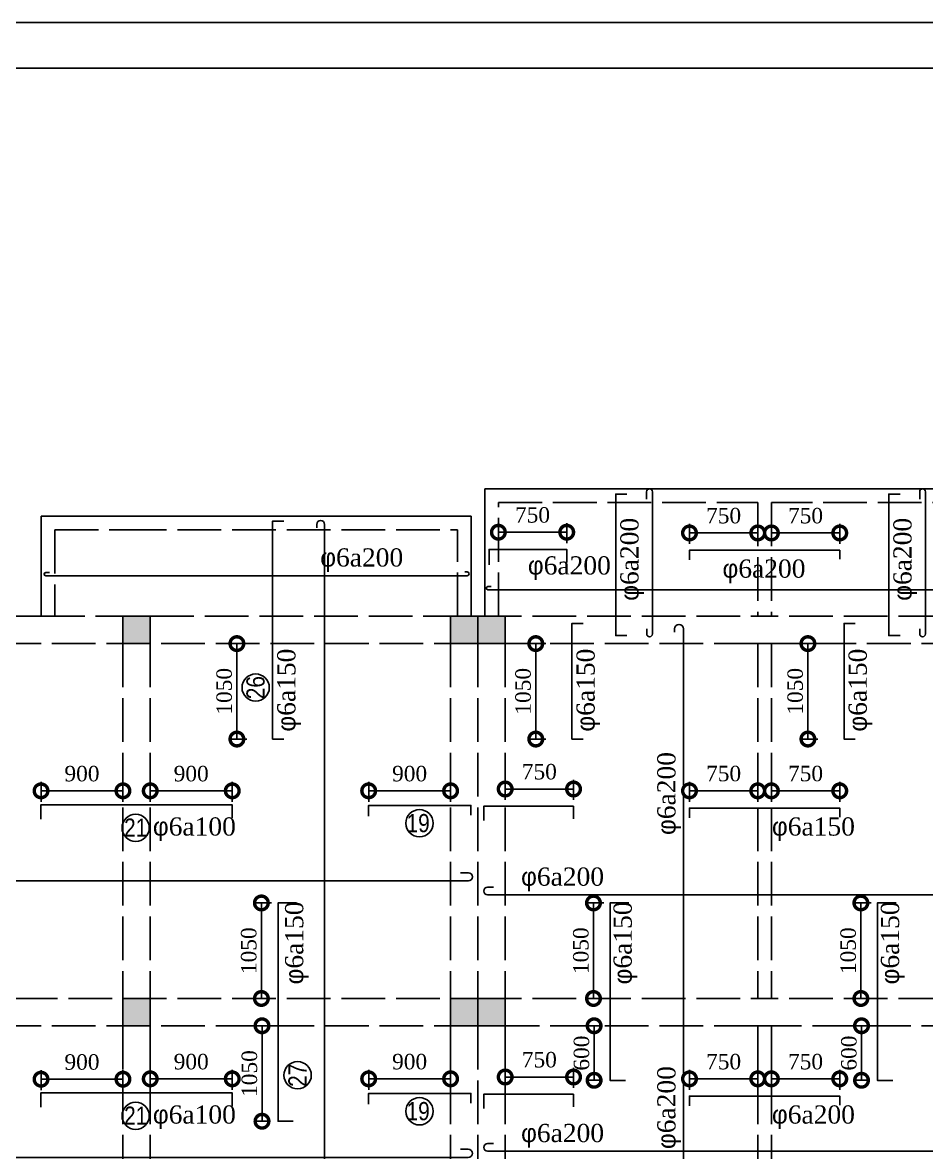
# Model space of a CAD drawing. Extents: x -105064 to -20964, y -943 to 58457.
# Drawn here: x -76599 to -66668, y 46041 to 58457 of the extents above; entities that cross this region are included whole.
import ezdxf

# ---------------------------------------------------------------- set-up
doc = ezdxf.new("R2010")
doc.units = 0
doc.header["$LTSCALE"] = 40
doc.linetypes.add('ACAD_ISO02W100', pattern=[15, 12, -3])
doc.layers.get('0').update_dxf_attribs({"linetype": 'CONTINUOUS'})
doc.layers.get('DEFPOINTS').update_dxf_attribs({"linetype": 'CONTINUOUS'})
for name, color, linetype in [('COT', 3, 'CONTINUOUS'), ('KTHUOT', 6, 'CONTINUOUS'), ('MANH', 2, 'CONTINUOUS'), ('TEXT', 7, 'CONTINUOUS'), ('THEP', 1, 'CONTINUOUS'), ('TUONG', 7, 'CONTINUOUS')]:
    doc.layers.add(name, color=color, linetype=linetype)
doc.styles.add('DIM-NEW', font='')
doc.styles.add('VNI-HELVE', font='')
doc.styles.add('VNI-TIMES', font='')
doc.styles.get('DIM-NEW').set_extended_font_data('VNI-Helve-Condense')
doc.styles.get('VNI-HELVE').set_extended_font_data('VNI-Helve')
doc.styles.get('VNI-TIMES').set_extended_font_data('VNI-Times')
doc.dimstyles.new('D1', dxfattribs={"dimscale": 0, "dimtxt": 300, "dimasz": 250, "dimexe": 250, "dimexo": 0, "dimgap": 160, "dimtad": 1, "dimdec": 0, "dimdsep": 46, "dimtxsty": 'VNI-HELVE', "dimblk1": 'ARCHTICK', "dimblk2": 'ARCHTICK', "dimsah": 1, "dimcen": 2.5, "dimclrd": 6, "dimclre": 6, "dimclrt": 6, "dimadec": 0, "dimazin": 0, "dimtfac": 1, "dimtdec": 0, "dimtmove": 0, "dimatfit": 3, "dimldrblk": 'ARCHTICK', "dimfxl": 1, "dimtolj": 1, "dimtzin": 0, "dimarcsym": 0})

# ---------------------------------------------------------------- blocks, each defined once
blk = doc.blocks.new('_DotSmall')
at = {"color": 0, "linetype": 'ByBlock', "const_width": 0.5}
blk.add_lwpolyline([(-0.0625, 0, 1), (0.0625, 0, 1)], format="xyb", close=True, dxfattribs=at)
blk = doc.blocks.new('*D49')
at = {"layer": 'DEFPOINTS', "color": 0, "linetype": 'Continuous', "transparency": 16777216}
for p in [(-74295, 50014), (-75196, 49825), (-74295, 49825)]:
    blk.add_point(p, dxfattribs=at)
at = {"layer": 'KTHUOT', "color": 9, "linetype": 'Continuous', "lineweight": -2, "transparency": 16777216}
for p, q in [((-75196, 49895), (-75196, 50114)), ((-74295, 49895), (-74295, 50114)), ((-75196, 50014), (-74295, 50014))]:
    blk.add_line(p, q, dxfattribs=at)
at = {"layer": 'KTHUOT', "color": 9, "linetype": 'Continuous', "lineweight": -2, "transparency": 16777216, "xscale": 300, "yscale": 300, "zscale": 300, "rotation": 180}
blk.add_blockref('_DotSmall', (-75196, 50014), dxfattribs=at)
at = {"layer": 'KTHUOT', "color": 9, "linetype": 'Continuous', "lineweight": -2, "transparency": 16777216, "xscale": 300, "yscale": 300, "zscale": 300}
blk.add_blockref('_DotSmall', (-74295, 50014), dxfattribs=at)
at = {"layer": 'KTHUOT', "color": 7, "linetype": 'Continuous', "transparency": 16777216, "insert": (-74746, 50202), "char_height": 170, "attachment_point": 5, "style": 'VNI-TIMES'}
blk.add_mtext('\\A1;900', dxfattribs=at)
blk = doc.blocks.new('_ARCHTICK')
at = {"color": 0, "linetype": 'ByBlock', "const_width": 0.15}
blk.add_lwpolyline([(-0.5, -0.5), (0.5, 0.5)], dxfattribs=at)
blk = doc.blocks.new('*D50')
at = {"layer": 'DEFPOINTS', "color": 0, "linetype": 'Continuous', "transparency": 16777216}
for p in [(-75496, 50014), (-76396, 49825), (-75496, 49825)]:
    blk.add_point(p, dxfattribs=at)
at = {"layer": 'KTHUOT', "color": 9, "linetype": 'Continuous', "lineweight": -2, "transparency": 16777216}
for p, q in [((-76396, 49895), (-76396, 50114)), ((-75496, 49895), (-75496, 50114)), ((-76396, 50014), (-75496, 50014))]:
    blk.add_line(p, q, dxfattribs=at)
at = {"layer": 'KTHUOT', "color": 9, "linetype": 'Continuous', "lineweight": -2, "transparency": 16777216, "xscale": 300, "yscale": 300, "zscale": 300, "rotation": 180}
blk.add_blockref('_DotSmall', (-76396, 50014), dxfattribs=at)
at = {"layer": 'KTHUOT', "color": 9, "linetype": 'Continuous', "lineweight": -2, "transparency": 16777216, "xscale": 300, "yscale": 300, "zscale": 300}
blk.add_blockref('_DotSmall', (-75496, 50014), dxfattribs=at)
at = {"layer": 'KTHUOT', "color": 7, "linetype": 'Continuous', "transparency": 16777216, "insert": (-75946, 50202), "char_height": 170, "attachment_point": 5, "style": 'VNI-TIMES'}
blk.add_mtext('\\A1;900', dxfattribs=at)
blk = doc.blocks.new('*D51')
at = {"layer": 'DEFPOINTS', "color": 0, "linetype": 'Continuous', "transparency": 16777216}
for p in [(-72796, 50014), (-72796, 49825), (-71896, 49825)]:
    blk.add_point(p, dxfattribs=at)
at = {"layer": 'KTHUOT', "color": 9, "linetype": 'Continuous', "lineweight": -2, "transparency": 16777216}
for p, q in [((-72796, 49895), (-72796, 50114)), ((-71896, 49895), (-71896, 50114)), ((-71896, 50014), (-72796, 50014))]:
    blk.add_line(p, q, dxfattribs=at)
at = {"layer": 'KTHUOT', "color": 9, "linetype": 'Continuous', "lineweight": -2, "transparency": 16777216, "xscale": 300, "yscale": 300, "zscale": 300, "rotation": 180}
blk.add_blockref('_DotSmall', (-72796, 50014), dxfattribs=at)
at = {"layer": 'KTHUOT', "color": 9, "linetype": 'Continuous', "lineweight": -2, "transparency": 16777216, "xscale": 300, "yscale": 300, "zscale": 300}
blk.add_blockref('_DotSmall', (-71896, 50014), dxfattribs=at)
at = {"layer": 'KTHUOT', "color": 7, "linetype": 'Continuous', "transparency": 16777216, "insert": (-72346, 50202), "char_height": 170, "attachment_point": 5, "style": 'VNI-TIMES'}
blk.add_mtext('\\A1;900', dxfattribs=at)
blk = doc.blocks.new('*D52')
at = {"layer": 'DEFPOINTS', "color": 0, "linetype": 'Continuous', "transparency": 16777216}
for p in [(-71296, 50034), (-71296, 49845), (-70545, 49845)]:
    blk.add_point(p, dxfattribs=at)
at = {"layer": 'KTHUOT', "color": 9, "linetype": 'Continuous', "lineweight": -2, "transparency": 16777216}
for p, q in [((-71296, 49915), (-71296, 50134)), ((-70545, 49915), (-70545, 50134)), ((-70545, 50034), (-71296, 50034))]:
    blk.add_line(p, q, dxfattribs=at)
at = {"layer": 'KTHUOT', "color": 9, "linetype": 'Continuous', "lineweight": -2, "transparency": 16777216, "xscale": 300, "yscale": 300, "zscale": 300, "rotation": 180}
blk.add_blockref('_DotSmall', (-71296, 50034), dxfattribs=at)
at = {"layer": 'KTHUOT', "color": 9, "linetype": 'Continuous', "lineweight": -2, "transparency": 16777216, "xscale": 300, "yscale": 300, "zscale": 300}
blk.add_blockref('_DotSmall', (-70545, 50034), dxfattribs=at)
at = {"layer": 'KTHUOT', "color": 7, "linetype": 'Continuous', "transparency": 16777216, "insert": (-70921, 50223), "char_height": 170, "attachment_point": 5, "style": 'VNI-TIMES'}
blk.add_mtext('\\A1;750', dxfattribs=at)
blk = doc.blocks.new('*D53')
at = {"layer": 'DEFPOINTS', "color": 0, "linetype": 'Continuous', "transparency": 16777216}
for p in [(-67620, 50014), (-68371, 49825), (-67620, 49825)]:
    blk.add_point(p, dxfattribs=at)
at = {"layer": 'KTHUOT', "color": 9, "linetype": 'Continuous', "lineweight": -2, "transparency": 16777216}
for p, q in [((-68371, 49895), (-68371, 50114)), ((-67620, 49895), (-67620, 50114)), ((-68371, 50014), (-67620, 50014))]:
    blk.add_line(p, q, dxfattribs=at)
at = {"layer": 'KTHUOT', "color": 9, "linetype": 'Continuous', "lineweight": -2, "transparency": 16777216, "xscale": 300, "yscale": 300, "zscale": 300, "rotation": 180}
blk.add_blockref('_DotSmall', (-68371, 50014), dxfattribs=at)
at = {"layer": 'KTHUOT', "color": 9, "linetype": 'Continuous', "lineweight": -2, "transparency": 16777216, "xscale": 300, "yscale": 300, "zscale": 300}
blk.add_blockref('_DotSmall', (-67620, 50014), dxfattribs=at)
at = {"layer": 'KTHUOT', "color": 7, "linetype": 'Continuous', "transparency": 16777216, "insert": (-67996, 50203), "char_height": 170, "attachment_point": 5, "style": 'VNI-TIMES'}
blk.add_mtext('\\A1;750', dxfattribs=at)
blk = doc.blocks.new('*D54')
at = {"layer": 'DEFPOINTS', "color": 0, "linetype": 'Continuous', "transparency": 16777216}
for p in [(-68521, 50014), (-69271, 49825), (-68521, 49825)]:
    blk.add_point(p, dxfattribs=at)
at = {"layer": 'KTHUOT', "color": 9, "linetype": 'Continuous', "lineweight": -2, "transparency": 16777216}
for p, q in [((-69271, 49895), (-69271, 50114)), ((-68521, 49895), (-68521, 50114)), ((-69271, 50014), (-68521, 50014))]:
    blk.add_line(p, q, dxfattribs=at)
at = {"layer": 'KTHUOT', "color": 9, "linetype": 'Continuous', "lineweight": -2, "transparency": 16777216, "xscale": 300, "yscale": 300, "zscale": 300, "rotation": 180}
blk.add_blockref('_DotSmall', (-69271, 50014), dxfattribs=at)
at = {"layer": 'KTHUOT', "color": 9, "linetype": 'Continuous', "lineweight": -2, "transparency": 16777216, "xscale": 300, "yscale": 300, "zscale": 300}
blk.add_blockref('_DotSmall', (-68521, 50014), dxfattribs=at)
at = {"layer": 'KTHUOT', "color": 7, "linetype": 'Continuous', "transparency": 16777216, "insert": (-68896, 50203), "char_height": 170, "attachment_point": 5, "style": 'VNI-TIMES'}
blk.add_mtext('\\A1;750', dxfattribs=at)
blk = doc.blocks.new('*D88')
at = {"layer": 'DEFPOINTS', "color": 0, "linetype": 'Continuous', "transparency": 16777216}
for p in [(-67620, 46849), (-68371, 46659), (-67620, 46659)]:
    blk.add_point(p, dxfattribs=at)
at = {"layer": 'KTHUOT', "color": 9, "linetype": 'Continuous', "lineweight": -2, "transparency": 16777216}
for p, q in [((-68371, 46729), (-68371, 46949)), ((-67620, 46729), (-67620, 46949)), ((-68371, 46849), (-67620, 46849))]:
    blk.add_line(p, q, dxfattribs=at)
at = {"layer": 'KTHUOT', "color": 9, "linetype": 'Continuous', "lineweight": -2, "transparency": 16777216, "xscale": 300, "yscale": 300, "zscale": 300, "rotation": 180}
blk.add_blockref('_DotSmall', (-68371, 46849), dxfattribs=at)
at = {"layer": 'KTHUOT', "color": 9, "linetype": 'Continuous', "lineweight": -2, "transparency": 16777216, "xscale": 300, "yscale": 300, "zscale": 300}
blk.add_blockref('_DotSmall', (-67620, 46849), dxfattribs=at)
at = {"layer": 'KTHUOT', "color": 7, "linetype": 'Continuous', "transparency": 16777216, "insert": (-67996, 47037), "char_height": 170, "attachment_point": 5, "style": 'VNI-TIMES'}
blk.add_mtext('\\A1;750', dxfattribs=at)
blk = doc.blocks.new('*D89')
at = {"layer": 'DEFPOINTS', "color": 0, "linetype": 'Continuous', "transparency": 16777216}
for p in [(-68521, 46849), (-69271, 46659), (-68521, 46659)]:
    blk.add_point(p, dxfattribs=at)
at = {"layer": 'KTHUOT', "color": 9, "linetype": 'Continuous', "lineweight": -2, "transparency": 16777216}
for p, q in [((-69271, 46729), (-69271, 46949)), ((-68521, 46729), (-68521, 46949)), ((-69271, 46849), (-68521, 46849))]:
    blk.add_line(p, q, dxfattribs=at)
at = {"layer": 'KTHUOT', "color": 9, "linetype": 'Continuous', "lineweight": -2, "transparency": 16777216, "xscale": 300, "yscale": 300, "zscale": 300, "rotation": 180}
blk.add_blockref('_DotSmall', (-69271, 46849), dxfattribs=at)
at = {"layer": 'KTHUOT', "color": 9, "linetype": 'Continuous', "lineweight": -2, "transparency": 16777216, "xscale": 300, "yscale": 300, "zscale": 300}
blk.add_blockref('_DotSmall', (-68521, 46849), dxfattribs=at)
at = {"layer": 'KTHUOT', "color": 7, "linetype": 'Continuous', "transparency": 16777216, "insert": (-68896, 47037), "char_height": 170, "attachment_point": 5, "style": 'VNI-TIMES'}
blk.add_mtext('\\A1;750', dxfattribs=at)
blk = doc.blocks.new('*D86')
at = {"layer": 'DEFPOINTS', "color": 0, "linetype": 'Continuous', "transparency": 16777216}
for p in [(-71296, 46869), (-71296, 46680), (-70545, 46680)]:
    blk.add_point(p, dxfattribs=at)
at = {"layer": 'KTHUOT', "color": 9, "linetype": 'Continuous', "lineweight": -2, "transparency": 16777216}
for p, q in [((-71296, 46750), (-71296, 46969)), ((-70545, 46750), (-70545, 46969)), ((-70545, 46869), (-71296, 46869))]:
    blk.add_line(p, q, dxfattribs=at)
at = {"layer": 'KTHUOT', "color": 9, "linetype": 'Continuous', "lineweight": -2, "transparency": 16777216, "xscale": 300, "yscale": 300, "zscale": 300, "rotation": 180}
blk.add_blockref('_DotSmall', (-71296, 46869), dxfattribs=at)
at = {"layer": 'KTHUOT', "color": 9, "linetype": 'Continuous', "lineweight": -2, "transparency": 16777216, "xscale": 300, "yscale": 300, "zscale": 300}
blk.add_blockref('_DotSmall', (-70545, 46869), dxfattribs=at)
at = {"layer": 'KTHUOT', "color": 7, "linetype": 'Continuous', "transparency": 16777216, "insert": (-70921, 47058), "char_height": 170, "attachment_point": 5, "style": 'VNI-TIMES'}
blk.add_mtext('\\A1;750', dxfattribs=at)
blk = doc.blocks.new('*D85')
at = {"layer": 'DEFPOINTS', "color": 0, "linetype": 'Continuous', "transparency": 16777216}
for p in [(-72796, 46849), (-72796, 46659), (-71896, 46659)]:
    blk.add_point(p, dxfattribs=at)
at = {"layer": 'KTHUOT', "color": 9, "linetype": 'Continuous', "lineweight": -2, "transparency": 16777216}
for p, q in [((-72796, 46729), (-72796, 46949)), ((-71896, 46729), (-71896, 46949)), ((-71896, 46849), (-72796, 46849))]:
    blk.add_line(p, q, dxfattribs=at)
at = {"layer": 'KTHUOT', "color": 9, "linetype": 'Continuous', "lineweight": -2, "transparency": 16777216, "xscale": 300, "yscale": 300, "zscale": 300, "rotation": 180}
blk.add_blockref('_DotSmall', (-72796, 46849), dxfattribs=at)
at = {"layer": 'KTHUOT', "color": 9, "linetype": 'Continuous', "lineweight": -2, "transparency": 16777216, "xscale": 300, "yscale": 300, "zscale": 300}
blk.add_blockref('_DotSmall', (-71896, 46849), dxfattribs=at)
at = {"layer": 'KTHUOT', "color": 7, "linetype": 'Continuous', "transparency": 16777216, "insert": (-72346, 47037), "char_height": 170, "attachment_point": 5, "style": 'VNI-TIMES'}
blk.add_mtext('\\A1;900', dxfattribs=at)
blk = doc.blocks.new('*D83')
at = {"layer": 'DEFPOINTS', "color": 0, "linetype": 'Continuous', "transparency": 16777216}
for p in [(-74295, 46849), (-75196, 46659), (-74295, 46659)]:
    blk.add_point(p, dxfattribs=at)
at = {"layer": 'KTHUOT', "color": 9, "linetype": 'Continuous', "lineweight": -2, "transparency": 16777216}
for p, q in [((-75196, 46729), (-75196, 46949)), ((-74295, 46729), (-74295, 46949)), ((-75196, 46849), (-74295, 46849))]:
    blk.add_line(p, q, dxfattribs=at)
at = {"layer": 'KTHUOT', "color": 9, "linetype": 'Continuous', "lineweight": -2, "transparency": 16777216, "xscale": 300, "yscale": 300, "zscale": 300, "rotation": 180}
blk.add_blockref('_DotSmall', (-75196, 46849), dxfattribs=at)
at = {"layer": 'KTHUOT', "color": 9, "linetype": 'Continuous', "lineweight": -2, "transparency": 16777216, "xscale": 300, "yscale": 300, "zscale": 300}
blk.add_blockref('_DotSmall', (-74295, 46849), dxfattribs=at)
at = {"layer": 'KTHUOT', "color": 7, "linetype": 'Continuous', "transparency": 16777216, "insert": (-74746, 47037), "char_height": 170, "attachment_point": 5, "style": 'VNI-TIMES'}
blk.add_mtext('\\A1;900', dxfattribs=at)
blk = doc.blocks.new('*D84')
at = {"layer": 'DEFPOINTS', "color": 0, "linetype": 'Continuous', "transparency": 16777216}
for p in [(-75496, 46845), (-76396, 46655), (-75496, 46655)]:
    blk.add_point(p, dxfattribs=at)
at = {"layer": 'KTHUOT', "color": 9, "linetype": 'Continuous', "lineweight": -2, "transparency": 16777216}
for p, q in [((-76396, 46725), (-76396, 46945)), ((-75496, 46725), (-75496, 46945)), ((-76396, 46845), (-75496, 46845))]:
    blk.add_line(p, q, dxfattribs=at)
at = {"layer": 'KTHUOT', "color": 9, "linetype": 'Continuous', "lineweight": -2, "transparency": 16777216, "xscale": 300, "yscale": 300, "zscale": 300, "rotation": 180}
blk.add_blockref('_DotSmall', (-76396, 46845), dxfattribs=at)
at = {"layer": 'KTHUOT', "color": 9, "linetype": 'Continuous', "lineweight": -2, "transparency": 16777216, "xscale": 300, "yscale": 300, "zscale": 300}
blk.add_blockref('_DotSmall', (-75496, 46845), dxfattribs=at)
at = {"layer": 'KTHUOT', "color": 7, "linetype": 'Continuous', "transparency": 16777216, "insert": (-75946, 47033), "char_height": 170, "attachment_point": 5, "style": 'VNI-TIMES'}
blk.add_mtext('\\A1;900', dxfattribs=at)
blk = doc.blocks.new('*D285')
at = {"layer": 'DEFPOINTS', "color": 0, "linetype": 'Continuous', "transparency": 16777216}
for p in [(-74064, 51632), (-74244, 50583), (-74064, 50583)]:
    blk.add_point(p, dxfattribs=at)
at = {"layer": 'KTHUOT', "color": 9, "linetype": 'Continuous', "lineweight": -2, "transparency": 16777216}
for p, q in [((-74134, 51632), (-74314, 51632)), ((-74244, 51632), (-74244, 50583)), ((-74134, 50583), (-74314, 50583))]:
    blk.add_line(p, q, dxfattribs=at)
at = {"layer": 'KTHUOT', "color": 9, "linetype": 'Continuous', "lineweight": -2, "transparency": 16777216, "xscale": 300, "yscale": 300, "zscale": 300}
for p, rotation in [((-74244, 51632), 90), ((-74244, 50583), 270)]:
    blk.add_blockref('_DotSmall', p, dxfattribs=dict(at, rotation=rotation))
at = {"layer": 'KTHUOT', "color": 7, "linetype": 'Continuous', "transparency": 16777216, "insert": (-74383, 51108), "char_height": 170, "attachment_point": 5, "rotation": 90, "style": 'VNI-TIMES'}
blk.add_mtext('\\A1;1050', dxfattribs=at)
blk = doc.blocks.new('*D300')
at = {"layer": 'DEFPOINTS', "color": 0, "linetype": 'Continuous', "transparency": 16777216}
for p in [(-73792, 48782), (-73975, 47732), (-73792, 47732)]:
    blk.add_point(p, dxfattribs=at)
at = {"layer": 'KTHUOT', "color": 9, "linetype": 'Continuous', "lineweight": -2, "transparency": 16777216}
for p, q in [((-73862, 48782), (-74045, 48782)), ((-73975, 48782), (-73975, 47732)), ((-73862, 47732), (-74045, 47732))]:
    blk.add_line(p, q, dxfattribs=at)
at = {"layer": 'KTHUOT', "color": 9, "linetype": 'Continuous', "lineweight": -2, "transparency": 16777216, "xscale": 300, "yscale": 300, "zscale": 300}
for p, rotation in [((-73975, 48782), 90), ((-73975, 47732), 270)]:
    blk.add_blockref('_DotSmall', p, dxfattribs=dict(at, rotation=rotation))
at = {"layer": 'KTHUOT', "color": 7, "linetype": 'Continuous', "transparency": 16777216, "insert": (-74113, 48257), "char_height": 170, "attachment_point": 5, "rotation": 90, "style": 'VNI-TIMES'}
blk.add_mtext('\\A1;1050', dxfattribs=at)
blk = doc.blocks.new('*D301')
at = {"layer": 'DEFPOINTS', "color": 0, "linetype": 'Continuous', "transparency": 16777216}
for p in [(-73835, 47432), (-73968, 46383), (-73835, 46383)]:
    blk.add_point(p, dxfattribs=at)
at = {"layer": 'KTHUOT', "color": 9, "linetype": 'Continuous', "lineweight": -2, "transparency": 16777216}
for p, q in [((-73905, 47432), (-74038, 47432)), ((-73968, 47432), (-73968, 46383)), ((-73905, 46383), (-74038, 46383))]:
    blk.add_line(p, q, dxfattribs=at)
at = {"layer": 'KTHUOT', "color": 9, "linetype": 'Continuous', "lineweight": -2, "transparency": 16777216, "xscale": 300, "yscale": 300, "zscale": 300}
for p, rotation in [((-73968, 47432), 90), ((-73968, 46383), 270)]:
    blk.add_blockref('_DotSmall', p, dxfattribs=dict(at, rotation=rotation))
at = {"layer": 'KTHUOT', "color": 7, "linetype": 'Continuous', "transparency": 16777216, "insert": (-74106, 46907), "char_height": 170, "attachment_point": 5, "rotation": 90, "style": 'VNI-TIMES'}
blk.add_mtext('\\A1;1050', dxfattribs=at)
blk = doc.blocks.new('*D322')
at = {"layer": 'DEFPOINTS', "color": 0, "linetype": 'Continuous', "transparency": 16777216}
for p in [(-70143, 48782), (-70326, 47732), (-70143, 47732)]:
    blk.add_point(p, dxfattribs=at)
at = {"layer": 'KTHUOT', "color": 9, "linetype": 'Continuous', "lineweight": -2, "transparency": 16777216}
for p, q in [((-70213, 48782), (-70396, 48782)), ((-70326, 48782), (-70326, 47732)), ((-70213, 47732), (-70396, 47732))]:
    blk.add_line(p, q, dxfattribs=at)
at = {"layer": 'KTHUOT', "color": 9, "linetype": 'Continuous', "lineweight": -2, "transparency": 16777216, "xscale": 300, "yscale": 300, "zscale": 300}
for p, rotation in [((-70326, 48782), 90), ((-70326, 47732), 270)]:
    blk.add_blockref('_DotSmall', p, dxfattribs=dict(at, rotation=rotation))
at = {"layer": 'KTHUOT', "color": 7, "linetype": 'Continuous', "transparency": 16777216, "insert": (-70464, 48257), "char_height": 170, "attachment_point": 5, "rotation": 90, "style": 'VNI-TIMES'}
blk.add_mtext('\\A1;1050', dxfattribs=at)
blk = doc.blocks.new('*D323')
at = {"layer": 'DEFPOINTS', "color": 0, "linetype": 'Continuous', "transparency": 16777216}
for p in [(-70186, 47432), (-70319, 46833), (-70186, 46833)]:
    blk.add_point(p, dxfattribs=at)
at = {"layer": 'KTHUOT', "color": 9, "linetype": 'Continuous', "lineweight": -2, "transparency": 16777216}
for p, q in [((-70256, 47432), (-70389, 47432)), ((-70319, 47432), (-70319, 46833)), ((-70256, 46833), (-70389, 46833))]:
    blk.add_line(p, q, dxfattribs=at)
at = {"layer": 'KTHUOT', "color": 9, "linetype": 'Continuous', "lineweight": -2, "transparency": 16777216, "xscale": 300, "yscale": 300, "zscale": 300}
for p, rotation in [((-70319, 47432), 90), ((-70319, 46833), 270)]:
    blk.add_blockref('_DotSmall', p, dxfattribs=dict(at, rotation=rotation))
at = {"layer": 'KTHUOT', "color": 7, "linetype": 'Continuous', "transparency": 16777216, "insert": (-70457, 47132), "char_height": 170, "attachment_point": 5, "rotation": 90, "style": 'VNI-TIMES'}
blk.add_mtext('\\A1;600', dxfattribs=at)
blk = doc.blocks.new('*D324')
at = {"layer": 'DEFPOINTS', "color": 0, "linetype": 'Continuous', "transparency": 16777216}
for p in [(-67206, 48782), (-67388, 47732), (-67206, 47732)]:
    blk.add_point(p, dxfattribs=at)
at = {"layer": 'KTHUOT', "color": 9, "linetype": 'Continuous', "lineweight": -2, "transparency": 16777216}
for p, q in [((-67276, 48782), (-67458, 48782)), ((-67388, 48782), (-67388, 47732)), ((-67276, 47732), (-67458, 47732))]:
    blk.add_line(p, q, dxfattribs=at)
at = {"layer": 'KTHUOT', "color": 9, "linetype": 'Continuous', "lineweight": -2, "transparency": 16777216, "xscale": 300, "yscale": 300, "zscale": 300}
for p, rotation in [((-67388, 48782), 90), ((-67388, 47732), 270)]:
    blk.add_blockref('_DotSmall', p, dxfattribs=dict(at, rotation=rotation))
at = {"layer": 'KTHUOT', "color": 7, "linetype": 'Continuous', "transparency": 16777216, "insert": (-67527, 48257), "char_height": 170, "attachment_point": 5, "rotation": 90, "style": 'VNI-TIMES'}
blk.add_mtext('\\A1;1050', dxfattribs=at)
blk = doc.blocks.new('*D325')
at = {"layer": 'DEFPOINTS', "color": 0, "linetype": 'Continuous', "transparency": 16777216}
for p in [(-67248, 47432), (-67381, 46833), (-67248, 46833)]:
    blk.add_point(p, dxfattribs=at)
at = {"layer": 'KTHUOT', "color": 9, "linetype": 'Continuous', "lineweight": -2, "transparency": 16777216}
for p, q in [((-67318, 47432), (-67451, 47432)), ((-67381, 47432), (-67381, 46833)), ((-67318, 46833), (-67451, 46833))]:
    blk.add_line(p, q, dxfattribs=at)
at = {"layer": 'KTHUOT', "color": 9, "linetype": 'Continuous', "lineweight": -2, "transparency": 16777216, "xscale": 300, "yscale": 300, "zscale": 300}
for p, rotation in [((-67381, 47432), 90), ((-67381, 46833), 270)]:
    blk.add_blockref('_DotSmall', p, dxfattribs=dict(at, rotation=rotation))
at = {"layer": 'KTHUOT', "color": 7, "linetype": 'Continuous', "transparency": 16777216, "insert": (-67519, 47132), "char_height": 170, "attachment_point": 5, "rotation": 90, "style": 'VNI-TIMES'}
blk.add_mtext('\\A1;600', dxfattribs=at)
blk = doc.blocks.new('*D476')
at = {"layer": 'DEFPOINTS', "color": 0, "linetype": 'Continuous', "transparency": 16777216}
for p in [(-70780, 51632), (-70960, 50583), (-70780, 50583)]:
    blk.add_point(p, dxfattribs=at)
at = {"layer": 'KTHUOT', "color": 9, "linetype": 'Continuous', "lineweight": -2, "transparency": 16777216}
for p, q in [((-70850, 51632), (-71030, 51632)), ((-70960, 51632), (-70960, 50583)), ((-70850, 50583), (-71030, 50583))]:
    blk.add_line(p, q, dxfattribs=at)
at = {"layer": 'KTHUOT', "color": 9, "linetype": 'Continuous', "lineweight": -2, "transparency": 16777216, "xscale": 300, "yscale": 300, "zscale": 300}
for p, rotation in [((-70960, 51632), 90), ((-70960, 50583), 270)]:
    blk.add_blockref('_DotSmall', p, dxfattribs=dict(at, rotation=rotation))
at = {"layer": 'KTHUOT', "color": 7, "linetype": 'Continuous', "transparency": 16777216, "insert": (-71099, 51108), "char_height": 170, "attachment_point": 5, "rotation": 90, "style": 'VNI-TIMES'}
blk.add_mtext('\\A1;1050', dxfattribs=at)
blk = doc.blocks.new('*D477')
at = {"layer": 'DEFPOINTS', "color": 0, "linetype": 'Continuous', "transparency": 16777216}
for p in [(-67790, 51632), (-67970, 50583), (-67790, 50583)]:
    blk.add_point(p, dxfattribs=at)
at = {"layer": 'KTHUOT', "color": 9, "linetype": 'Continuous', "lineweight": -2, "transparency": 16777216}
for p, q in [((-67860, 51632), (-68040, 51632)), ((-67970, 51632), (-67970, 50583)), ((-67860, 50583), (-68040, 50583))]:
    blk.add_line(p, q, dxfattribs=at)
at = {"layer": 'KTHUOT', "color": 9, "linetype": 'Continuous', "lineweight": -2, "transparency": 16777216, "xscale": 300, "yscale": 300, "zscale": 300}
for p, rotation in [((-67970, 51632), 90), ((-67970, 50583), 270)]:
    blk.add_blockref('_DotSmall', p, dxfattribs=dict(at, rotation=rotation))
at = {"layer": 'KTHUOT', "color": 7, "linetype": 'Continuous', "transparency": 16777216, "insert": (-68109, 51108), "char_height": 170, "attachment_point": 5, "rotation": 90, "style": 'VNI-TIMES'}
blk.add_mtext('\\A1;1050', dxfattribs=at)
blk = doc.blocks.new('*D486')
at = {"layer": 'DEFPOINTS', "color": 0, "linetype": 'Continuous', "transparency": 16777216}
for p in [(-70620, 52856), (-71371, 52667), (-70620, 52667)]:
    blk.add_point(p, dxfattribs=at)
at = {"layer": 'KTHUOT', "color": 9, "linetype": 'Continuous', "lineweight": -2, "transparency": 16777216}
for p, q in [((-71371, 52737), (-71371, 52956)), ((-70620, 52737), (-70620, 52956)), ((-71371, 52856), (-70620, 52856))]:
    blk.add_line(p, q, dxfattribs=at)
at = {"layer": 'KTHUOT', "color": 9, "linetype": 'Continuous', "lineweight": -2, "transparency": 16777216, "xscale": 300, "yscale": 300, "zscale": 300, "rotation": 180}
blk.add_blockref('_DotSmall', (-71371, 52856), dxfattribs=at)
at = {"layer": 'KTHUOT', "color": 9, "linetype": 'Continuous', "lineweight": -2, "transparency": 16777216, "xscale": 300, "yscale": 300, "zscale": 300}
blk.add_blockref('_DotSmall', (-70620, 52856), dxfattribs=at)
at = {"layer": 'KTHUOT', "color": 7, "linetype": 'Continuous', "transparency": 16777216, "insert": (-70996, 53045), "char_height": 170, "attachment_point": 5, "style": 'VNI-TIMES'}
blk.add_mtext('\\A1;750', dxfattribs=at)
blk = doc.blocks.new('*D484')
at = {"layer": 'DEFPOINTS', "color": 0, "linetype": 'Continuous', "transparency": 16777216}
for p in [(-67620, 52848), (-68371, 52659), (-67620, 52659)]:
    blk.add_point(p, dxfattribs=at)
at = {"layer": 'KTHUOT', "color": 9, "linetype": 'Continuous', "lineweight": -2, "transparency": 16777216}
for p, q in [((-68371, 52729), (-68371, 52948)), ((-67620, 52729), (-67620, 52948)), ((-68371, 52848), (-67620, 52848))]:
    blk.add_line(p, q, dxfattribs=at)
at = {"layer": 'KTHUOT', "color": 9, "linetype": 'Continuous', "lineweight": -2, "transparency": 16777216, "xscale": 300, "yscale": 300, "zscale": 300, "rotation": 180}
blk.add_blockref('_DotSmall', (-68371, 52848), dxfattribs=at)
at = {"layer": 'KTHUOT', "color": 9, "linetype": 'Continuous', "lineweight": -2, "transparency": 16777216, "xscale": 300, "yscale": 300, "zscale": 300}
blk.add_blockref('_DotSmall', (-67620, 52848), dxfattribs=at)
at = {"layer": 'KTHUOT', "color": 7, "linetype": 'Continuous', "transparency": 16777216, "insert": (-67996, 53037), "char_height": 170, "attachment_point": 5, "style": 'VNI-TIMES'}
blk.add_mtext('\\A1;750', dxfattribs=at)
blk = doc.blocks.new('*D485')
at = {"layer": 'DEFPOINTS', "color": 0, "linetype": 'Continuous', "transparency": 16777216}
for p in [(-68521, 52848), (-69271, 52659), (-68521, 52659)]:
    blk.add_point(p, dxfattribs=at)
at = {"layer": 'KTHUOT', "color": 9, "linetype": 'Continuous', "lineweight": -2, "transparency": 16777216}
for p, q in [((-69271, 52729), (-69271, 52948)), ((-68521, 52729), (-68521, 52948)), ((-69271, 52848), (-68521, 52848))]:
    blk.add_line(p, q, dxfattribs=at)
at = {"layer": 'KTHUOT', "color": 9, "linetype": 'Continuous', "lineweight": -2, "transparency": 16777216, "xscale": 300, "yscale": 300, "zscale": 300, "rotation": 180}
blk.add_blockref('_DotSmall', (-69271, 52848), dxfattribs=at)
at = {"layer": 'KTHUOT', "color": 9, "linetype": 'Continuous', "lineweight": -2, "transparency": 16777216, "xscale": 300, "yscale": 300, "zscale": 300}
blk.add_blockref('_DotSmall', (-68521, 52848), dxfattribs=at)
at = {"layer": 'KTHUOT', "color": 7, "linetype": 'Continuous', "transparency": 16777216, "insert": (-68896, 53037), "char_height": 170, "attachment_point": 5, "style": 'VNI-TIMES'}
blk.add_mtext('\\A1;750', dxfattribs=at)

msp = doc.modelspace()

# ---------------------------------------------------------------- linework, layer by layer
at = {"layer": 'COT'}
for points in [[(-75495.8, 51632.4), (-75195.8, 51632.4), (-75195.8, 51932.4), (-75495.8, 51932.4)], [(-71895.8, 51632.4), (-71595.8, 51632.4), (-71595.8, 51932.4), (-71895.8, 51932.4)], [(-71595.8, 51632.4), (-71295.8, 51632.4), (-71295.8, 51932.4), (-71595.8, 51932.4)], [(-75495.8, 47432.4), (-75195.8, 47432.4), (-75195.8, 47732.4), (-75495.8, 47732.4)], [(-71895.8, 47432.4), (-71595.8, 47432.4), (-71595.8, 47732.4), (-71895.8, 47732.4)], [(-71595.8, 47432.4), (-71295.8, 47432.4), (-71295.8, 47732.4), (-71595.8, 47732.4)]]:
    msp.add_lwpolyline(points, close=True, dxfattribs=at)
for points in [[(-75495.8, 51632.4), (-75195.8, 51632.4), (-75495.8, 51932.4), (-75195.8, 51932.4)], [(-71895.8, 51632.4), (-71595.8, 51632.4), (-71895.8, 51932.4), (-71595.8, 51932.4)], [(-71595.8, 51632.4), (-71295.8, 51632.4), (-71595.8, 51932.4), (-71295.8, 51932.4)], [(-75495.8, 47432.4), (-75195.8, 47432.4), (-75495.8, 47732.4), (-75195.8, 47732.4)], [(-71895.8, 47432.4), (-71595.8, 47432.4), (-71895.8, 47732.4), (-71595.8, 47732.4)], [(-71595.8, 47432.4), (-71295.8, 47432.4), (-71595.8, 47732.4), (-71295.8, 47732.4)]]:
    msp.add_solid(points, dxfattribs=at)
at = {"layer": 'KTHUOT', "color": 6, "linetype": 'Continuous'}
for centre in [(-74037.7, 51148.3), (-72236.8, 49657.5), (-75356.3, 49608), (-73576.6, 46888.3), (-75356.3, 46442.7), (-72236.8, 46492.3)]:
    msp.add_circle(centre, 150, dxfattribs=at)
at = {"layer": 'MANH', "linetype": 'Continuous'}
for p, q in [((-71520.8, 53332.4), (-68595.8, 53332.4)), ((-71520.8, 51932.4), (-71520.8, 53332.4)), ((-65370.8, 53332.4), (-68595.8, 53332.4)), ((-76395.8, 53032.4), (-76395.8, 51932.4)), ((-75495.8, 53032.4), (-76395.8, 53032.4)), ((-75495.8, 53032.4), (-71670.8, 53032.4)), ((-71670.8, 51932.4), (-71670.8, 53032.4))]:
    msp.add_line(p, q, dxfattribs=at)
at = {"layer": 'MANH', "linetype": 'ACAD_ISO02W100'}
for p, q in [((-71370.8, 53182.4), (-68520.8, 53182.4)), ((-71370.8, 51932.4), (-71370.8, 53182.4)), ((-68520.8, 53182.4), (-68520.8, 51932.4)), ((-65520.8, 53182.4), (-68370.8, 53182.4)), ((-68370.8, 53182.4), (-68370.8, 51932.4)), ((-76245.8, 52882.4), (-75495.8, 52882.4)), ((-76245.8, 52882.4), (-76245.8, 51932.4)), ((-75495.8, 52882.4), (-71820.8, 52882.4)), ((-71820.8, 51932.4), (-71820.8, 52882.4)), ((-76395.8, 51932.4), (-75495.8, 51932.4)), ((-75495.8, 51932.4), (-75195.8, 51932.4)), ((-75195.8, 51932.4), (-71895.8, 51932.4)), ((-71595.8, 51932.4), (-68520.8, 51932.4)), ((-71595.8, 51932.4), (-68595.8, 51932.4)), ((-65295.8, 51932.4), (-68520.8, 51932.4)), ((-75195.8, 51632.4), (-78795.8, 51632.4)), ((-75495.8, 51632.4), (-75495.8, 47732.4)), ((-71595.8, 51632.4), (-75195.8, 51632.4)), ((-75195.8, 51632.4), (-75195.8, 47732.4)), ((-71895.8, 51632.4), (-71895.8, 47732.4)), ((-71595.8, 51632.4), (-71595.8, 47732.4)), ((-68520.8, 51632.4), (-71295.8, 51632.4)), ((-71295.8, 51632.4), (-71295.8, 47732.4)), ((-68520.8, 51632.4), (-65595.8, 51632.4)), ((-68520.8, 51632.4), (-68520.8, 47732.4)), ((-68370.8, 51632.4), (-68370.8, 47732.4)), ((-79095.8, 47732.4), (-75495.8, 47732.4)), ((-75495.8, 47732.4), (-71895.8, 47732.4)), ((-71595.8, 47732.4), (-68520.8, 47732.4)), ((-65295.8, 47732.4), (-68520.8, 47732.4)), ((-75195.8, 47432.4), (-78795.8, 47432.4)), ((-75495.8, 47432.4), (-75495.8, 43532.4)), ((-75195.8, 47432.4), (-75195.8, 43532.4)), ((-71595.8, 47432.4), (-75195.8, 47432.4)), ((-71895.8, 47432.4), (-71895.8, 43532.4)), ((-71595.8, 47432.4), (-71595.8, 43532.4)), ((-68520.8, 47432.4), (-71295.8, 47432.4)), ((-71295.8, 47432.4), (-71295.8, 43532.4)), ((-68520.8, 47432.4), (-68520.8, 45282.4)), ((-68520.8, 47432.4), (-65595.8, 47432.4)), ((-68370.8, 47432.4), (-68370.8, 45282.4))]:
    msp.add_line(p, q, dxfattribs=at)
at = {"layer": 'MANH', "color": 2, "linetype": 'Continuous'}
msp.add_lwpolyline([(-81495.8, 51932.4), (-76395.8, 51932.4)], dxfattribs=at)
at = {"layer": 'THEP'}
for points in [[(-69957.7, 53274.7), (-70081.2, 53274.7), (-70081.2, 51720.1), (-69957.7, 51720.1)], [(-66957.7, 53274.7), (-67081.2, 53274.7), (-67081.2, 51720.1), (-66957.7, 51720.1)], [(-73727.7, 52977.8), (-73851.2, 52977.8), (-73851.2, 50582.7), (-73727.7, 50582.7)], [(-71472.8, 52497.7), (-71472.8, 52666.7), (-70620.4, 52666.7), (-70620.4, 52523.7)], [(-69271.3, 52552.1), (-69271.3, 52658.5), (-67620.4, 52658.5), (-67620.4, 52559.7)], [(-70439.4, 51854.6), (-70562.9, 51854.6), (-70562.9, 50582.7), (-70439.4, 50582.7)], [(-67449.5, 51854.6), (-67573, 51854.6), (-67573, 50582.7), (-67449.5, 50582.7)], [(-76396.5, 49703.6), (-76396.5, 49860.5), (-74296.1, 49860.5), (-74296.1, 49715.7)], [(-71672.2, 49745.8), (-71672.2, 49854.6), (-72796.3, 49854.6), (-72796.3, 49736.1)], [(-71531.4, 49686.6), (-71531.4, 49844.8), (-70546.4, 49844.8), (-70546.4, 49707.7)], [(-69271.3, 49718.1), (-69271.3, 49824.5), (-67620.4, 49824.5), (-67620.4, 49725.7)], [(-73624.5, 46382.5), (-73792.3, 46382.5), (-73792.3, 48782.5), (-73587.4, 48782.5)], [(-69975.6, 46832.5), (-70143.4, 46832.5), (-70143.4, 48782.5), (-69938.5, 48782.5)], [(-67038.1, 46832.5), (-67205.9, 46832.5), (-67205.9, 48782.5), (-67001, 48782.5)], [(-76396.5, 46538.4), (-76396.5, 46695.3), (-74296.1, 46695.3), (-74296.1, 46550.5)], [(-71672.2, 46580.6), (-71672.2, 46689.4), (-72796.3, 46689.4), (-72796.3, 46570.9)], [(-71531.4, 46521.4), (-71531.4, 46679.5), (-70546.4, 46679.5), (-70546.4, 46542.5)], [(-69271.3, 46552.9), (-69271.3, 46659.3), (-67620.4, 46659.3), (-67620.4, 46560.5)]]:
    msp.add_lwpolyline(points, dxfattribs=at)
for points in [[(-69741.6, 53219.8), (-69741.6, 53301.4, -1), (-69678.1, 53301.4), (-69678.1, 51738.7, -1), (-69741.4, 51738.7), (-69741.4, 51793.1)], [(-66741.6, 53219.8), (-66741.6, 53301.4, -1), (-66678.1, 53301.4), (-66678.1, 51738.7, -1), (-66741.4, 51738.7), (-66741.4, 51793.1)], [(-73280.6, 51632.4), (-73280.6, 52942.3, 1), (-73367.2, 52942.3), (-73367.2, 52905.8)], [(-76302.9, 52412.4), (-76344.2, 52412.4, 1), (-76344.2, 52378.1), (-71713.3, 52378.1, 1), (-71713.3, 52419.5), (-71740.8, 52419.5)], [(-71451.8, 52259.2), (-71487.1, 52259.2, 1), (-71487.1, 52224), (-65417.6, 52224, 1), (-65417.6, 52253.3), (-65447, 52253.3)], [(-69337, 51632.4), (-69337, 51794, 1), (-69434.4, 51794), (-69434.4, 51757.5)], [(-73280.6, 51632.4), (-73280.6, 29385.9, -1), (-73351.7, 29385.9), (-73351.7, 29449.1)], [(-69337, 51632.4), (-69337, 43334.7, -1), (-69414.2, 43334.7), (-69414.2, 43411.5)], [(-71787.3, 49113.6), (-71702.2, 49113.6, -1), (-71702.2, 49023.3), (-71702.2, 49023.3), (-99389.6, 49023.3, -1), (-99389.6, 49108.2), (-99325.5, 49108.2)], [(-37904.3, 48960.9), (-37819.1, 48960.9, -1), (-37819.1, 48870.6), (-37819.1, 48870.6), (-71489.6, 48870.6, -1), (-71489.6, 48955.4), (-71425.5, 48955.4)], [(-71787.3, 46075.4), (-71702.2, 46075.4, -1), (-71702.2, 45985.1), (-71702.2, 45985.1), (-99389.6, 45985.1, -1), (-99389.6, 46070), (-99325.5, 46070)], [(-37904.3, 46143.5), (-37819.1, 46143.5, -1), (-37819.1, 46053.2), (-37819.1, 46053.2), (-71489.6, 46053.2, -1), (-71489.6, 46138), (-71425.5, 46138)]]:
    msp.add_lwpolyline(points, format="xyb", dxfattribs=at)
at = {"layer": 'TUONG', "color": 3, "linetype": 'Continuous'}
for points in [[(-105063.8, -943.4), (-105063.8, 58456.6), (-20963.8, 58456.6), (-20963.8, -943.4), (-105063.8, -943.4)], [(-104563.8, -443.4), (-104563.8, 57956.6), (-21463.8, 57956.6), (-21463.8, -443.4)]]:
    msp.add_lwpolyline(points, close=True, dxfattribs=at)

# ---------------------------------------------------------------- texts
at = {"layer": 'TEXT', "style": 'DIM-NEW'}
for s, p in [('26', (-73939.6, 51021)), ('27', (-73478.5, 46761))]:
    msp.add_text(s, height=200, rotation=90, dxfattribs=at).set_placement(p)
for s, p in [('21', (-75483.5, 49509.9)), ('19', (-72380, 49559.4)), ('19', (-72380, 46394.2)), ('21', (-75483.5, 46344.6))]:
    msp.add_text(s, height=200, dxfattribs=at).set_placement(p)
at = {"layer": 'TEXT', "char_height": 200, "width": 982.857, "attachment_point": 1, "rotation": 90, "style": 'VNI-TIMES'}
for s, insert in [('{\\fSymbol|b0|i0|c2|p16;f}6a200', (-70031.1, 52102.4)), ('{\\fSymbol|b0|i0|c2|p16;f}6a200', (-67031.1, 52102.4)), ('{\\fSymbol|b0|i0|c2|p16;f}6a150', (-73801.1, 50664.9)), ('{\\fSymbol|b0|i0|c2|p16;f}6a150', (-70512.9, 50664.9)), ('{\\fSymbol|b0|i0|c2|p16;f}6a150', (-67523, 50664.9)), ('{\\fSymbol|b0|i0|c2|p16;f}6a200', (-69625, 49528.7)), ('{\\fSymbol|b0|i0|c2|p16;f}6a150', (-73714.6, 47886.7)), ('{\\fSymbol|b0|i0|c2|p16;f}6a150', (-70105.6, 47886.7)), ('{\\fSymbol|b0|i0|c2|p16;f}6a150', (-67168.1, 47886.7)), ('{\\fSymbol|b0|i0|c2|p16;f}6a200', (-69625, 46077.1))]:
    msp.add_mtext(s, dxfattribs=dict(at, insert=insert))
at = {"layer": 'TEXT', "char_height": 200, "width": 982.857, "attachment_point": 1, "style": 'VNI-TIMES'}
for s, insert in [('{\\fSymbol|b0|i0|c2|p16;f}6a200', (-73328.3, 52678.9)), ('{\\fSymbol|b0|i0|c2|p16;f}6a200', (-71046.7, 52591.5)), ('{\\fSymbol|b0|i0|c2|p16;f}6a200', (-68908.2, 52556.3)), ('{\\fSymbol|b0|i0|c2|p16;f}6a100', (-75167, 49722.3)), ('{\\fSymbol|b0|i0|c2|p16;f}6a150', (-68364.9, 49722.3)), ('{\\fSymbol|b0|i0|c2|p16;f}6a200', (-71121.2, 49171.4)), ('{\\fSymbol|b0|i0|c2|p16;f}6a100', (-75167, 46557.1)), ('{\\fSymbol|b0|i0|c2|p16;f}6a200', (-68364.9, 46557.1)), ('{\\fSymbol|b0|i0|c2|p16;f}6a200', (-71121.2, 46353.9))]:
    msp.add_mtext(s, dxfattribs=dict(at, insert=insert))

# ---------------------------------------------------------------- dimensions: what is measured, and where the dimension line sits
at = {"layer": 'KTHUOT', "color": 6, "linetype": 'Continuous'}
for base, p1, p2, picture, middle in [((-70620.4, 52856.3), (-71370.8, 52666.7), (-70620.4, 52666.7), '*D486', (-70995.6, 53044.7)), ((-68520.8347, 52848.1608), (-69271.2719, 52658.5201), (-68520.8347, 52658.5201), '*D485', (-68896.0533, 53036.5658)), ((-67620.4, 52848.2), (-68370.8, 52658.5), (-67620.4, 52658.5), '*D484', (-67995.6, 53036.6)), ((-75495.8347, 50014.1607), (-76396.2719, 49824.52), (-75495.8347, 49824.52), '*D50', (-75946.0533, 50202.1874)), ((-74295.4, 50014.2), (-75195.8, 49824.5), (-74295.4, 49824.5), '*D49', (-74745.6, 50202.2)), ((-68520.8347, 50014.1607), (-69271.2719, 49824.52), (-68520.8347, 49824.52), '*D54', (-68896.0533, 50202.5657)), ((-67620.4, 50014.2), (-68370.8, 49824.5), (-67620.4, 49824.5), '*D53', (-67995.6, 50202.6)), ((-75495.8347, 46844.5525), (-76396.2719, 46654.9119), (-75495.8347, 46654.9119), '*D84', (-75946.0533, 47032.5792)), ((-74295.4, 46848.9), (-75195.8, 46659.3), (-74295.4, 46659.3), '*D83', (-74745.6, 47036.9)), ((-68520.8347, 46848.7216), (-69271.2719, 46659.081), (-68520.8347, 46659.081), '*D89', (-68896.0533, 47037.1267)), ((-67620.4, 46848.9), (-68370.8, 46659.3), (-67620.4, 46659.3), '*D88', (-67995.6, 47037.3))]:
    dim = msp.add_linear_dim(base=base, p1=p1, p2=p2, dimstyle='D1', override={"dimscale": 1, "dimtxt": 170, "dimasz": 300, "dimexe": 100, "dimexo": 70, "dimgap": 100, "dimtxsty": 'VNI-TIMES', "dimblk1": 'DotSmall', "dimblk2": 'DotSmall', "dimclrd": 9, "dimclre": 9, "dimclrt": 7}, dxfattribs=at)
    dim.commit()
    dim.dimension.update_dxf_attribs({"geometry": picture, "text_midpoint": middle})
for base, p1, p2, angle, override, picture, middle in [((-74244.2, 50582.7), (-74064.3, 51632.4), (-74064.3, 50582.7), 90, {"dimscale": 1, "dimtxt": 170, "dimasz": 300, "dimexe": 70, "dimexo": 70, "dimgap": 50, "dimtxsty": 'VNI-TIMES', "dimblk1": 'DotSmall', "dimblk2": 'DotSmall', "dimclrd": 9, "dimclre": 9, "dimclrt": 7}, '*D285', (-74382.6, 51107.6)), ((-70960.1, 50582.7), (-70780.3, 51632.4), (-70780.3, 50582.7), 90, {"dimscale": 1, "dimtxt": 170, "dimasz": 300, "dimexe": 70, "dimexo": 70, "dimgap": 50, "dimtxsty": 'VNI-TIMES', "dimblk1": 'DotSmall', "dimblk2": 'DotSmall', "dimclrd": 9, "dimclre": 9, "dimclrt": 7}, '*D476', (-71098.5, 51107.6)), ((-67970.2, 50582.7), (-67790.3, 51632.4), (-67790.3, 50582.7), 90, {"dimscale": 1, "dimtxt": 170, "dimasz": 300, "dimexe": 70, "dimexo": 70, "dimgap": 50, "dimtxsty": 'VNI-TIMES', "dimblk1": 'DotSmall', "dimblk2": 'DotSmall', "dimclrd": 9, "dimclre": 9, "dimclrt": 7}, '*D477', (-68108.6, 51107.6)), ((-72796.2719, 50014.1607), (-71895.8347, 49824.52), (-72796.2719, 49824.52), 180, {"dimscale": 1, "dimtxt": 170, "dimasz": 300, "dimexe": 100, "dimexo": 70, "dimgap": 100, "dimtxsty": 'VNI-TIMES', "dimblk1": 'DotSmall', "dimblk2": 'DotSmall', "dimclrd": 9, "dimclre": 9, "dimclrt": 7}, '*D51', (-72346.0533, 50202.1874)), ((-71295.8, 50034.4), (-70545.4, 49844.8), (-71295.8, 49844.8), 180, {"dimscale": 1, "dimtxt": 170, "dimasz": 300, "dimexe": 100, "dimexo": 70, "dimgap": 100, "dimtxsty": 'VNI-TIMES', "dimblk1": 'DotSmall', "dimblk2": 'DotSmall', "dimclrd": 9, "dimclre": 9, "dimclrt": 7}, '*D52', (-70920.6, 50222.8)), ((-73974.8, 47732.4), (-73792.3, 48782.5), (-73792.3, 47732.4), 90, {"dimscale": 1, "dimtxt": 170, "dimasz": 300, "dimexe": 70, "dimexo": 70, "dimgap": 50, "dimtxsty": 'VNI-TIMES', "dimblk1": 'DotSmall', "dimblk2": 'DotSmall', "dimclrd": 9, "dimclre": 9, "dimclrt": 7}, '*D300', (-74113.2, 48257.5)), ((-70325.8, 47732.4), (-70143.4, 48782.5), (-70143.4, 47732.4), 90, {"dimscale": 1, "dimtxt": 170, "dimasz": 300, "dimexe": 70, "dimexo": 70, "dimgap": 50, "dimtxsty": 'VNI-TIMES', "dimblk1": 'DotSmall', "dimblk2": 'DotSmall', "dimclrd": 9, "dimclre": 9, "dimclrt": 7}, '*D322', (-70464.2, 48257.5)), ((-67388.3, 47732.4), (-67205.9, 48782.5), (-67205.9, 47732.4), 90, {"dimscale": 1, "dimtxt": 170, "dimasz": 300, "dimexe": 70, "dimexo": 70, "dimgap": 50, "dimtxsty": 'VNI-TIMES', "dimblk1": 'DotSmall', "dimblk2": 'DotSmall', "dimclrd": 9, "dimclre": 9, "dimclrt": 7}, '*D324', (-67526.7, 48257.5)), ((-73967.7, 46382.5), (-73834.8, 47432.4), (-73834.8, 46382.5), 90, {"dimscale": 1, "dimtxt": 170, "dimasz": 300, "dimexe": 70, "dimexo": 70, "dimgap": 50, "dimtxsty": 'VNI-TIMES', "dimblk1": 'DotSmall', "dimblk2": 'DotSmall', "dimclrd": 9, "dimclre": 9, "dimclrt": 7}, '*D301', (-74106.1, 46907.5)), ((-70318.7, 46832.5), (-70185.8, 47432.4), (-70185.8, 46832.5), 90, {"dimscale": 1, "dimtxt": 170, "dimasz": 300, "dimexe": 70, "dimexo": 70, "dimgap": 50, "dimtxsty": 'VNI-TIMES', "dimblk1": 'DotSmall', "dimblk2": 'DotSmall', "dimclrd": 9, "dimclre": 9, "dimclrt": 7}, '*D323', (-70456.8, 47132.5)), ((-67381.2, 46832.5), (-67248.3, 47432.4), (-67248.3, 46832.5), 90, {"dimscale": 1, "dimtxt": 170, "dimasz": 300, "dimexe": 70, "dimexo": 70, "dimgap": 50, "dimtxsty": 'VNI-TIMES', "dimblk1": 'DotSmall', "dimblk2": 'DotSmall', "dimclrd": 9, "dimclre": 9, "dimclrt": 7}, '*D325', (-67519.3, 47132.5)), ((-72796.2719, 46848.9213), (-71895.8347, 46659.2806), (-72796.2719, 46659.2806), 180, {"dimscale": 1, "dimtxt": 170, "dimasz": 300, "dimexe": 100, "dimexo": 70, "dimgap": 100, "dimtxsty": 'VNI-TIMES', "dimblk1": 'DotSmall', "dimblk2": 'DotSmall', "dimclrd": 9, "dimclre": 9, "dimclrt": 7}, '*D85', (-72346.0533, 47036.948)), ((-71295.8, 46869.2), (-70545.4, 46679.5), (-71295.8, 46679.5), 180, {"dimscale": 1, "dimtxt": 170, "dimasz": 300, "dimexe": 100, "dimexo": 70, "dimgap": 100, "dimtxsty": 'VNI-TIMES', "dimblk1": 'DotSmall', "dimblk2": 'DotSmall', "dimclrd": 9, "dimclre": 9, "dimclrt": 7}, '*D86', (-70920.6, 47057.6))]:
    dim = msp.add_linear_dim(base=base, p1=p1, p2=p2, angle=angle, dimstyle='D1', override=override, dxfattribs=at)
    dim.commit()
    dim.dimension.update_dxf_attribs({"geometry": picture, "text_midpoint": middle})

doc.saveas('drawing.dxf')
